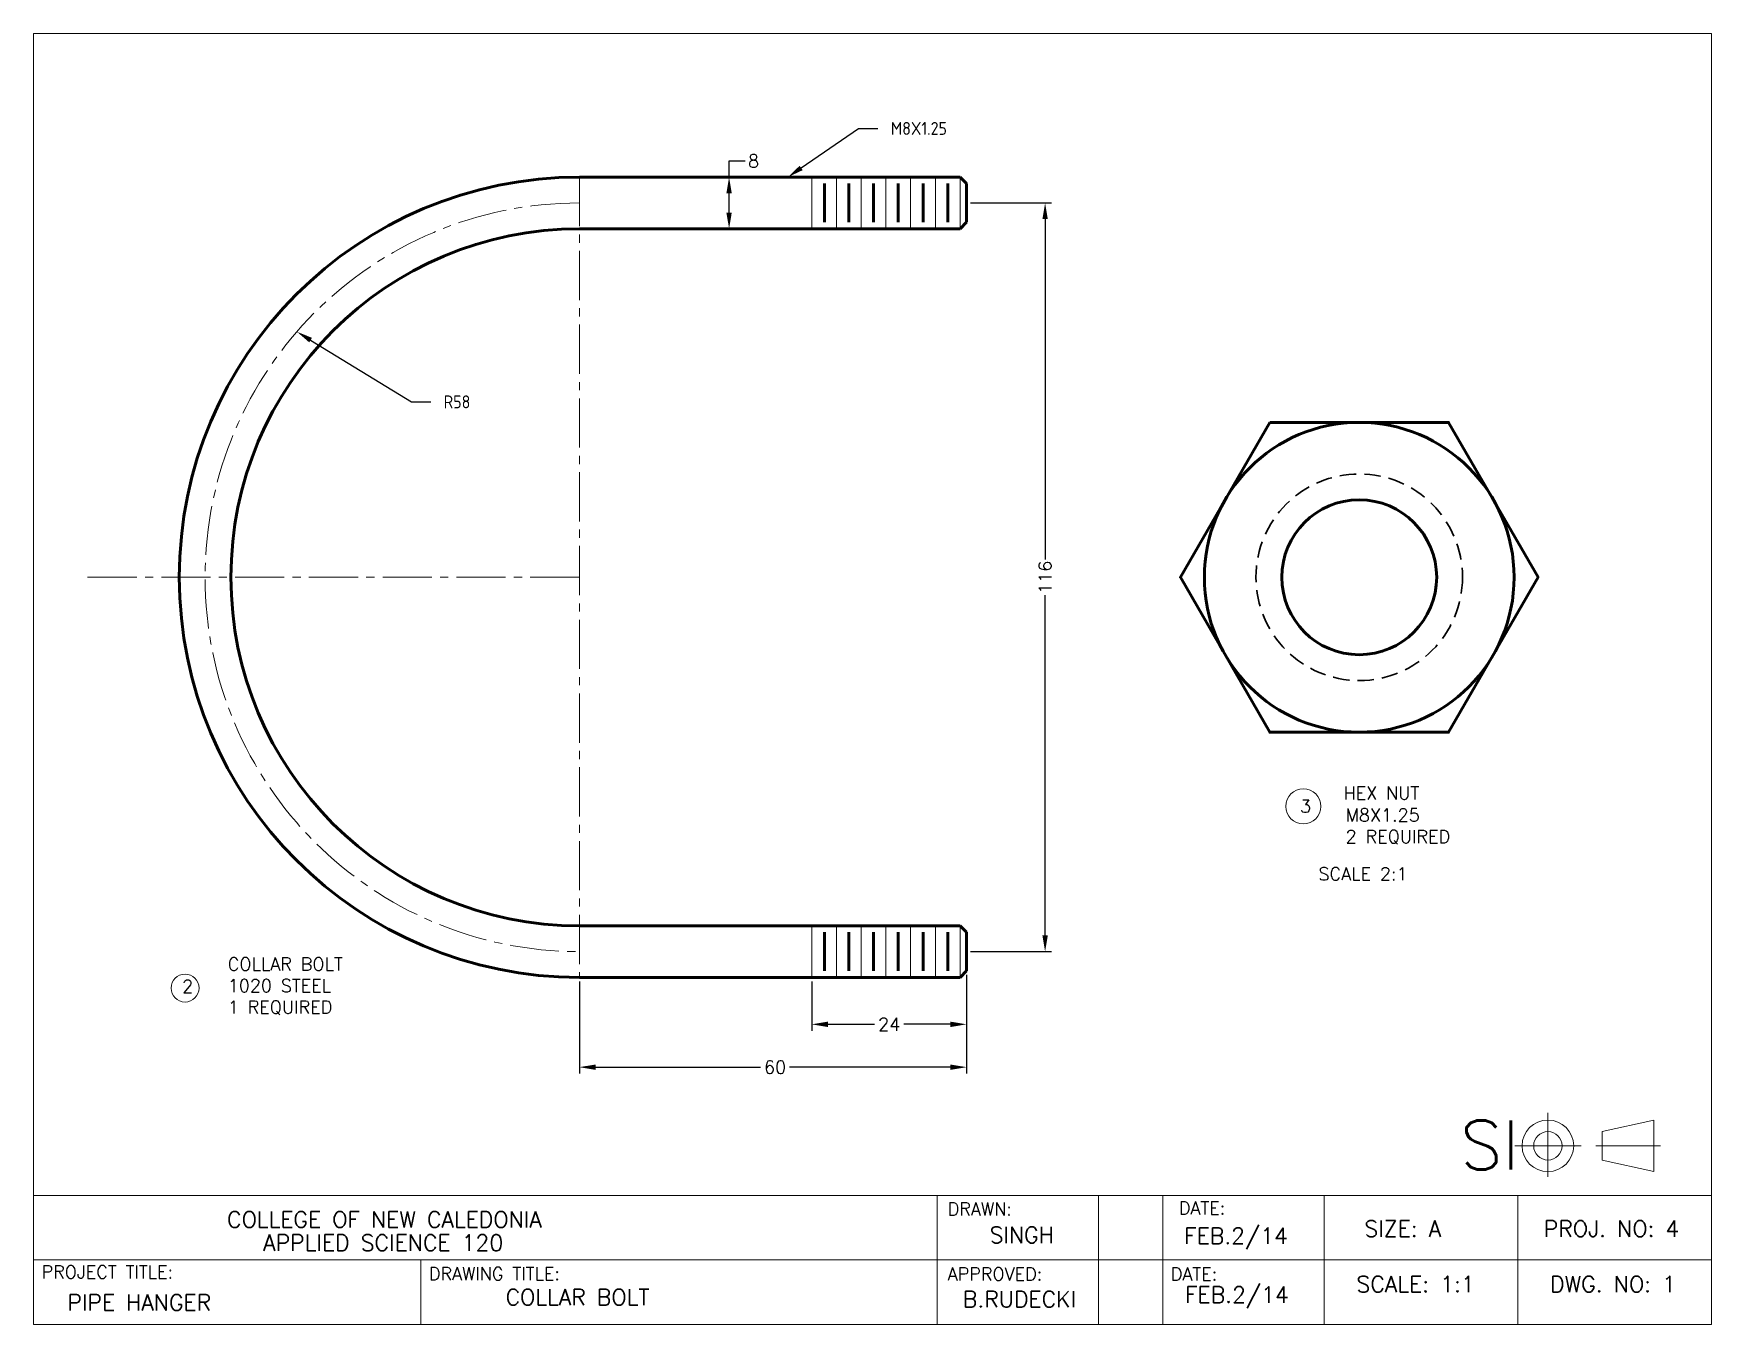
# Model space of a CAD drawing. Extents: x -335 to 630, y 0 to 200.
# Drawn here: x -335 to -75, y 0 to 200 of the extents above; entities that cross this region are included whole.
import ezdxf
from ezdxf import colors
from ezdxf.entities.mleader import LeaderData, LeaderLine
from ezdxf.math import Vec2, Vec3

# ---------------------------------------------------------------- set-up
doc = ezdxf.new("R2010")
doc.units = 0
doc.header["$LTSCALE"] = 0.4
doc.linetypes.add('CENTER2', pattern=[28.575, 19.05, -3.175, 3.175, -3.175])
doc.linetypes.add('HIDDEN', pattern=[9.525, 6.35, -3.175])
doc.layers.get('DEFPOINTS').update_dxf_attribs({"linetype": 'CONTINUOUS'})
for name, color, linetype, lineweight in [('CENTER', 5, 'CENTER2', 20), ('DIMENSIONS', 110, 'CONTINUOUS', 20), ('HIDDEN', 1, 'HIDDEN', 35), ('TEXT', 7, 'CONTINUOUS', 20), ('VISIBLE', 7, 'CONTINUOUS', 60)]:
    doc.layers.add(name, color=color, linetype=linetype, lineweight=lineweight)
doc.styles.get("Standard").update_dxf_attribs({"font": 'ISOCP'})
doc.styles.add('TSTYLE1', font='simplex.shx', dxfattribs={"height": 2})
doc.styles.add('TSTYLE2', font='simplex.shx', dxfattribs={"height": 2.5})
doc.dimstyles.new('DSTYLE1', dxfattribs={"dimtxt": 2, "dimasz": 2.5, "dimexe": 1, "dimexo": 0.625, "dimtad": 0, "dimtoh": 1, "dimdec": 4, "dimzin": 9, "dimdsep": 46, "dimtxsty": 'TSTYLE1', "dimcen": 2.5, "dimadec": 4, "dimazin": 2, "dimtfac": 1, "dimtdec": 4, "dimtmove": 0, "dimatfit": 3, "dimfxl": 1, "dimtolj": 1, "dimtzin": 0, "dimarcsym": 0})

# ---------------------------------------------------------------- blocks, each defined once
blk = doc.blocks.new('*D13')
at = {"layer": 'DEFPOINTS', "color": 0, "transparency": 16777216}
for p in [(-190.42, 173.76), (-190.42, 57.76), (-178.25, 57.76)]:
    blk.add_point(p, dxfattribs=at)
at = {"layer": 'DIMENSIONS', "color": 0, "lineweight": -2, "transparency": 16777216}
for p, q in [((-189.8, 173.76), (-177.25, 173.76)), ((-178.25, 171.26), (-178.25, 118.53)), ((-178.25, 60.26), (-178.25, 112.99)), ((-189.8, 57.76), (-177.25, 57.76))]:
    blk.add_line(p, q, dxfattribs=at)
at = {"layer": 'DIMENSIONS', "color": 0, "transparency": 16777216}
for points in [[(-178.67, 171.26), (-177.84, 171.26), (-178.25, 173.76)], [(-178.67, 60.26), (-177.84, 60.26), (-178.25, 57.76)]]:
    blk.add_solid(points, dxfattribs=at)
at = {"layer": 'DIMENSIONS', "color": 0, "transparency": 16777216, "insert": (-178.25, 115.76), "char_height": 2, "attachment_point": 5, "rotation": 90, "style": 'TSTYLE1'}
blk.add_mtext('\\A1;116', dxfattribs=at)
blk = doc.blocks.new('*D14')
at = {"layer": 'DEFPOINTS', "color": 0, "transparency": 16777216}
for p in [(-190.42, 54.76), (-250.42, 53.76), (-190.42, 39.86)]:
    blk.add_point(p, dxfattribs=at)
at = {"layer": 'DIMENSIONS', "color": 0, "lineweight": -2, "transparency": 16777216}
for p, q in [((-250.42, 53.14), (-250.42, 38.86)), ((-190.42, 54.14), (-190.42, 38.86)), ((-247.92, 39.86), (-222.34, 39.86)), ((-192.92, 39.86), (-217.85, 39.86))]:
    blk.add_line(p, q, dxfattribs=at)
at = {"layer": 'DIMENSIONS', "color": 0, "transparency": 16777216}
for points in [[(-247.92, 40.27), (-247.92, 39.44), (-250.42, 39.86)], [(-192.92, 40.27), (-192.92, 39.44), (-190.42, 39.86)]]:
    blk.add_solid(points, dxfattribs=at)
at = {"layer": 'DIMENSIONS', "color": 0, "transparency": 16777216, "insert": (-220.1, 39.86), "char_height": 2, "attachment_point": 5, "style": 'TSTYLE1'}
blk.add_mtext('\\A1;60', dxfattribs=at)
blk = doc.blocks.new('*D15')
at = {"layer": 'DEFPOINTS', "color": 0, "transparency": 16777216}
for p in [(-214.42, 53.76), (-190.42, 54.14), (-190.42, 46.5)]:
    blk.add_point(p, dxfattribs=at)
at = {"layer": 'DIMENSIONS', "color": 0, "lineweight": -2, "transparency": 16777216}
for p, q in [((-214.42, 53.14), (-214.42, 45.5)), ((-190.42, 53.51), (-190.42, 45.5)), ((-211.92, 46.5), (-204.71, 46.5)), ((-192.92, 46.5), (-200.13, 46.5))]:
    blk.add_line(p, q, dxfattribs=at)
at = {"layer": 'DIMENSIONS', "color": 0, "transparency": 16777216}
for points in [[(-211.92, 46.91), (-211.92, 46.08), (-214.42, 46.5)], [(-192.92, 46.91), (-192.92, 46.08), (-190.42, 46.5)]]:
    blk.add_solid(points, dxfattribs=at)
at = {"layer": 'DIMENSIONS', "color": 0, "transparency": 16777216, "insert": (-202.42, 46.5), "char_height": 2, "attachment_point": 5, "style": 'TSTYLE1'}
blk.add_mtext('\\A1;24', dxfattribs=at)
blk = doc.blocks.new('*D16')
at = {"layer": 'DEFPOINTS', "color": 0, "transparency": 16777216}
for p in [(-232.42, 177.76), (-227.22, 177.76), (-232.42, 169.76)]:
    blk.add_point(p, dxfattribs=at)
at = {"layer": 'DIMENSIONS', "color": 0, "lineweight": -2, "transparency": 16777216}
for p, q in [((-227.22, 177.76), (-227.22, 180.26)), ((-227.22, 180.26), (-224.72, 180.26)), ((-231.8, 177.76), (-226.22, 177.76)), ((-227.22, 172.26), (-227.22, 175.26)), ((-231.8, 169.76), (-226.22, 169.76))]:
    blk.add_line(p, q, dxfattribs=at)
at = {"layer": 'DIMENSIONS', "color": 0, "transparency": 16777216}
for points in [[(-227.64, 175.26), (-226.81, 175.26), (-227.22, 177.76)], [(-227.64, 172.26), (-226.81, 172.26), (-227.22, 169.76)]]:
    blk.add_solid(points, dxfattribs=at)
at = {"layer": 'DIMENSIONS', "color": 0, "transparency": 16777216, "insert": (-223.43, 180.26), "char_height": 2, "attachment_point": 5, "style": 'TSTYLE1'}
blk.add_mtext('\\A1;8', dxfattribs=at)

msp = doc.modelspace()

# ---------------------------------------------------------------- linework, layer by layer
at = {"layer": 'CENTER'}
for p, q in [((-250.42108, 177.76057), (-250.42108, 53.76057)), ((-250.42108, 115.76057), (-327.06019, 115.76057))]:
    msp.add_line(p, q, dxfattribs=at)
msp.add_arc((-250.42108, 115.76057), 58, 90, 270, dxfattribs=at)
at = {"layer": 'HIDDEN'}
msp.add_circle((-129.57666, 115.76057), 16, dxfattribs=at)
msp.add_circle((-129.57666, 115.76057), 16, dxfattribs=at)
at = {"layer": 'TEXT'}
for p, q in [((-335, 200), (-75, 200)), ((-335, 0), (-335, 200)), ((-75, 0), (-75, 200)), ((-214.42108, 177.76057), (-214.42108, 169.76057)), ((-210.58775, 169.76057), (-210.58775, 177.76057)), ((-206.75442, 169.76057), (-206.75442, 177.76057)), ((-202.92108, 169.76057), (-202.92108, 177.76057)), ((-199.08775, 169.76057), (-199.08775, 177.76057)), ((-195.25442, 169.76057), (-195.25442, 177.76057)), ((-191.42108, 169.76057), (-191.42108, 177.76057)), ((-214.42108, 61.76057), (-214.42108, 53.76057)), ((-210.58775, 53.76057), (-210.58775, 61.76057)), ((-206.75442, 53.76057), (-206.75442, 61.76057)), ((-202.92108, 53.76057), (-202.92108, 61.76057)), ((-199.08775, 53.76057), (-199.08775, 61.76057)), ((-195.25442, 53.76057), (-195.25442, 61.76057)), ((-191.42108, 53.76057), (-191.42108, 61.76057)), ((-100.34682, 32.80587), (-100.34682, 22.85587)), ((-91.93473, 29.87168), (-83.93473, 31.67168)), ((-83.93473, 27.67168), (-83.93473, 31.67168)), ((-91.93473, 27.67168), (-91.93473, 29.87168)), ((-105.48398, 27.67168), (-95.20967, 27.67168)), ((-91.93473, 27.67168), (-92.89795, 27.67168)), ((-91.93473, 27.67168), (-91.93473, 25.47168)), ((-91.93473, 27.67168), (-83.93473, 27.67168)), ((-83.93473, 27.67168), (-83.93473, 23.67168)), ((-83.93473, 27.67168), (-82.88049, 27.67168)), ((-91.93473, 25.47168), (-83.93473, 23.67168)), ((-215, 20), (-335, 20)), ((-335, 20), (-335, 0)), ((-215, 20), (-195, 20)), ((-75, 20), (-195, 20)), ((-195, 20), (-195, 0)), ((-170, 0), (-170, 20)), ((-160, 20), (-160, 0)), ((-135, 20), (-135, 0)), ((-105, 20), (-105, 0)), ((-215, 10), (-335, 10)), ((-275, 0), (-275, 10)), ((-215, 10), (-195, 10)), ((-75, 10), (-195, 10)), ((-75, 0), (-335, 0))]:
    msp.add_line(p, q, dxfattribs=at)
for centre, radius in [((-138.23598, 80.26425), 2.72621), ((-311.52636, 52.11636), 2.16616), ((-100.34682, 27.67168), 4), ((-100.34682, 27.67168), 2.2)]:
    msp.add_circle(centre, radius, dxfattribs=at)
for p in [(-210.58775, 169.76057), (-206.75442, 169.76057), (-202.92108, 169.76057), (-199.08775, 169.76057), (-195.25442, 169.76057), (-210.58775, 53.76057), (-206.75442, 53.76057), (-202.92108, 53.76057), (-199.08775, 53.76057), (-195.25442, 53.76057)]:
    msp.add_point(p, dxfattribs=at)
at = {"layer": 'VISIBLE'}
for p, q in [((-214.42108, 177.76057), (-250.42108, 177.76057)), ((-191.42108, 177.76057), (-214.42108, 177.76057)), ((-191.42108, 177.76057), (-190.42108, 176.76057)), ((-212.45032, 176.76057), (-212.45032, 170.76057)), ((-208.67108, 176.76057), (-208.67108, 170.76057)), ((-204.83775, 176.76057), (-204.83775, 170.76057)), ((-201.00442, 176.76057), (-201.00442, 170.76057)), ((-197.17108, 176.76057), (-197.17108, 170.76057)), ((-193.33775, 176.76057), (-193.33775, 170.76057)), ((-190.42108, 170.76057), (-190.42108, 176.76057)), ((-214.42108, 169.76057), (-250.42108, 169.76057)), ((-214.42108, 169.76057), (-191.42108, 169.76057)), ((-190.42108, 170.76057), (-191.42108, 169.76057)), ((-214.42108, 61.76057), (-250.42108, 61.76057)), ((-191.42108, 61.76057), (-214.42108, 61.76057)), ((-212.45032, 60.76057), (-212.45032, 54.76057)), ((-208.67108, 60.76057), (-208.67108, 54.76057)), ((-204.83775, 60.76057), (-204.83775, 54.76057)), ((-201.00442, 60.76057), (-201.00442, 54.76057)), ((-197.17108, 60.76057), (-197.17108, 54.76057)), ((-193.33775, 60.76057), (-193.33775, 54.76057)), ((-191.42108, 61.76057), (-190.42108, 60.76057)), ((-190.42108, 54.76057), (-190.42108, 60.76057)), ((-190.42108, 54.76057), (-191.42108, 53.76057)), ((-214.42108, 53.76057), (-250.42108, 53.76057)), ((-214.42108, 53.76057), (-191.42108, 53.76057))]:
    msp.add_line(p, q, dxfattribs=at)
msp.add_lwpolyline([(-143.43306, 139.76057), (-157.28947, 115.76057), (-143.43306, 91.76057), (-115.72025, 91.76057), (-101.86384, 115.76057), (-115.72025, 139.76057)], close=True, dxfattribs=at)
msp.add_lwpolyline([(-143.43306, 139.76057), (-157.28947, 115.76057), (-143.43306, 91.76057), (-115.72025, 91.76057), (-101.86384, 115.76057), (-115.72025, 139.76057)], close=True, dxfattribs=at)
for radius in [24, 24, 12, 12]:
    msp.add_circle((-129.57666, 115.76057), radius, dxfattribs=at)
for radius in [62, 54]:
    msp.add_arc((-250.42108, 115.76057), radius, 90, 270, dxfattribs=at)

# ---------------------------------------------------------------- texts
at = {"layer": 'TEXT'}
for s, height, style, p in [('DRAWN:', 2, 'TSTYLE1', (-193.35263, 16.90034)), ('DATE:', 2, 'TSTYLE1', (-157.53365, 17.03856)), ('COLLEGE OF NEW CALEDONIA', 2.5, 'TSTYLE2', (-305, 15)), ('SIZE: A', 2.5, 'TSTYLE2', (-128.76782, 13.58312)), ('PROJ. NO: 4', 2.5, 'TSTYLE2', (-100.97007, 13.58312)), ('   APPLIED SCIENCE 120', 2.5, 'TSTYLE2', (-305, 11.41316)), ('SINGH', 2.5, 'TSTYLE2', (-186.85266, 12.6156)), ('FEB.2/14', 2.5, 'TSTYLE2', (-156.70386, 12.47738)), ('PROJECT TITLE:', 2, 'TSTYLE1', (-333.76752, 7.12842)), ('DRAWING TITLE:', 2, 'TSTYLE1', (-273.74652, 6.85199)), ('APPROVED:', 2, 'TSTYLE1', (-193.35263, 6.81048)), ('DATE:', 2, 'TSTYLE1', (-158.77832, 6.81048)), ('COLLAR BOLT', 2.5, 'TSTYLE2', (-261.85296, 2.9819)), ('FEB.2/14', 2.5, 'TSTYLE2', (-156.56557, 3.35504)), ('SCALE: 1:1', 2.5, 'TSTYLE2', (-130, 5)), ('DWG. NO: 1', 2.5, 'TSTYLE2', (-100, 5)), ('PIPE HANGER', 2.5, 'TSTYLE2', (-329.75691, 2.1526)), ('B.RUDECKI', 2.5, 'TSTYLE2', (-191.00158, 2.66396))]:
    msp.add_text(s, height=height, dxfattribs=dict(at, style=style)).set_placement(p)
at = {"layer": 'TEXT', "attachment_point": 1, "style": 'TSTYLE1'}
for s, width, insert, char_height in [('HEX NUT', 31.5348538, (-132.02202, 83.33067), 2), ('3', 5.0004911, (-138.75328, 81.29824), 2), ('M8X1.25\\P2 REQUIRED', 26.7267582, (-131.68362, 79.91959), 2), ('SCALE 2:1', 25.4134563, (-135.88963, 70.80782), 2), ('COLLAR BOLT\\P1020 STEEL\\P1 REQUIRED', 21.3814076, (-304.91245, 56.82699), 2), ('2', 4.1383372, (-311.98211, 53.38037), 2), ('SI\\P', 8.8341058, (-113.92674, 31.61651), 7.611421)]:
    msp.add_mtext_dynamic_manual_height_columns(s, width=width, gutter_width=10, heights=[0], dxfattribs=dict(at, insert=insert, char_height=char_height))

# ---------------------------------------------------------------- dimensions: what is measured, and where the dimension line sits
at = {"layer": 'DIMENSIONS'}
for base, p1, p2, picture, middle in [((-227.22253, 177.76057), (-232.42108, 169.76057), (-232.42108, 177.76057), '*D16', (-223.43086, 180.26057)), ((-178.25367, 57.76057), (-190.42108, 173.76057), (-190.42108, 57.76057), '*D13', (-178.25367, 115.76057))]:
    dim = msp.add_linear_dim(base=base, p1=p1, p2=p2, angle=90, dimstyle='DSTYLE1', dxfattribs=at)
    dim.commit()
    dim.dimension.update_dxf_attribs({"geometry": picture, "text_midpoint": middle})
dim = msp.add_linear_dim(base=(-190.42108, 39.85753), p1=(-250.42108, 53.76057), p2=(-190.42108, 54.76057), dimstyle='DSTYLE1', dxfattribs=at)
dim.commit()
dim.dimension.update_dxf_attribs({"geometry": '*D14', "text_midpoint": (-220.09702, 39.85753), "dimtype": 160})
dim = msp.add_linear_dim(base=(-190.42108, 46.49655), p1=(-214.42108, 53.76057), p2=(-190.42108, 54.13557), dimstyle='DSTYLE1', dxfattribs=at)
dim.commit()
dim.dimension.update_dxf_attribs({"geometry": '*D15', "text_midpoint": (-202.42108, 46.49655)})

# ---------------------------------------------------------------- leaders
ml = msp.add_multileader_mtext('Standard', dxfattribs=at)
ml.set_content('M8X1.25', color=256)
ml.set_leader_properties()
ml.build(insert=Vec2(0, 0))
ml.multileader.update_dxf_attribs({"dogleg_length": 3, "arrow_head_size": 2.5})
ctx = ml.context
ctx.base_point, ctx.char_height, ctx.arrow_head_size, ctx.plane_origin = Vec3(-204.15072, 185.30225), 2, 2.5, Vec3(-218.11803, 177.76057)
notes = []
notes.append((ctx, [(0, (1, 1, 0), (-207.15072, 185.30225), (1, 0), 3, [(0, [(-218.11803, 177.76057)], 0, [])])]))
ctx.mtext.insert, ctx.mtext.flow_direction = Vec3(-202.15072, 186.30225), 5
ml = msp.add_multileader_mtext('Standard', dxfattribs=at)
ml.set_content('R58', color=256)
ml.set_leader_properties()
ml.build(insert=Vec2(0, 0))
ml.multileader.update_dxf_attribs({"dogleg_length": 3, "arrow_head_size": 2.5})
ctx = ml.context
ctx.base_point, ctx.char_height, ctx.arrow_head_size, ctx.plane_origin = Vec3(-273.45816, 142.9369), 2, 2.5, Vec3(-294.19771, 153.808)
notes.append((ctx, [(0, (1, 1, 0), (-276.45816, 142.9369), (1, 0), 3, [(0, [(-294.19771, 153.808)], 0, [])])]))
ctx.mtext.insert, ctx.mtext.flow_direction = Vec3(-271.45816, 143.9369), 5
for ctx, leaders in notes:
    for number, flags, end, landing, length, lines in leaders:
        leader = LeaderData()
        leader.index, (leader.has_last_leader_line, leader.has_dogleg_vector, leader.attachment_direction) = number, flags
        leader.last_leader_point, leader.dogleg_vector, leader.dogleg_length = Vec3(end), Vec3(landing), length
        for number, points, colour, breaks in lines:
            line = LeaderLine()
            line.index, line.vertices, line.color, line.breaks = number, Vec3.list(points), colors.encode_raw_color(colour), breaks
            leader.lines.append(line)
        ctx.leaders.append(leader)

doc.saveas('drawing.dxf')
